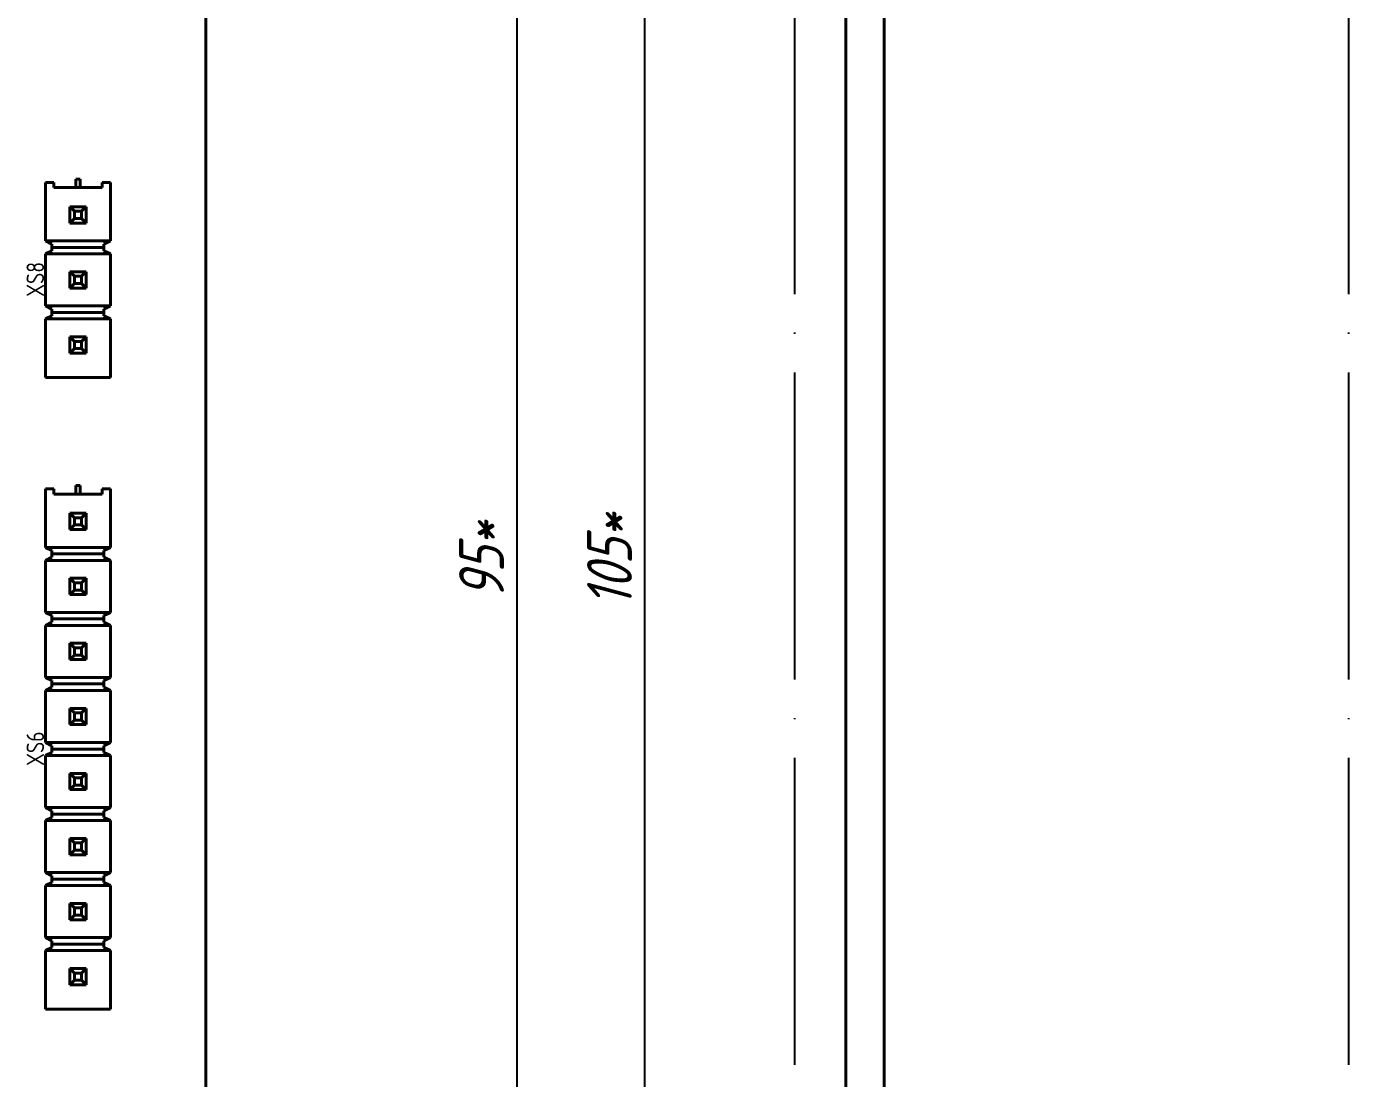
# Model space of a CAD drawing. Extents: x 193 to 1101, y 70 to 664.
# Drawn here: x 612.8 to 716.1, y 421.7 to 503.9 of the extents above; entities that cross this region are included whole.
import ezdxf

# ---------------------------------------------------------------- set-up
doc = ezdxf.new("R2010")
doc.units = 0
doc.header["$MEASUREMENT"] = 0
doc.linetypes.add('ACAD_ISO04W100', pattern=[30, 24, -3, 0, -3])
doc.layers.get('0').update_dxf_attribs({"linetype": 'CONTINUOUS'})
doc.layers.get('DEFPOINTS').update_dxf_attribs({"linetype": 'CONTINUOUS'})
doc.layers.add('Основная', color=7, linetype='CONTINUOUS', lineweight=40)
doc.layers.add('штрих-пунктир', color=7, linetype='ACAD_ISO04W100')
doc.styles.add('GOST type A0', font='', dxfattribs={"oblique": 15, "height": 3.5})
doc.styles.get('GOST type A0').set_extended_font_data('GOST type A')
doc.dimstyles.new('GOST type A', dxfattribs={"dimtxt": 3.5, "dimasz": 3, "dimexe": 2, "dimexo": 0, "dimgap": 1, "dimtad": 1, "dimtoh": 1, "dimtxsty": 'GOST type A0', "dimcen": 0, "dimazin": 2, "dimtfac": 1, "dimtmove": 0, "dimatfit": 3, "dimfxl": 1, "dimarcsym": 0})

# ---------------------------------------------------------------- blocks, each defined once
blk = doc.blocks.new('*D10')
at = {"color": 0, "lineweight": -2, "transparency": 16777216}
for p, q in [((616.79, 557.15), (653.08, 557.15)), ((651.08, 554.15), (651.08, 370.15)), ((616.79, 367.15), (653.08, 367.15))]:
    blk.add_line(p, q, dxfattribs=at)
at = {"color": 0, "transparency": 16777216}
for points in [[(650.58, 554.15), (651.58, 554.15), (651.08, 557.15)], [(650.58, 370.15), (651.58, 370.15), (651.08, 367.15)]]:
    blk.add_solid(points, dxfattribs=at)
at = {"layer": 'DEFPOINTS', "color": 0, "transparency": 16777216}
for p in [(616.79, 557.15), (616.79, 367.15), (651.08, 367.15)]:
    blk.add_point(p, dxfattribs=at)
at = {"color": 0, "transparency": 16777216, "insert": (648.33, 462.15), "char_height": 3.5, "attachment_point": 5, "rotation": 90, "style": 'GOST type A0'}
blk.add_mtext('95*', dxfattribs=at)
blk = doc.blocks.new('*D11')
at = {"color": 0, "lineweight": -2, "transparency": 16777216}
for p, q in [((626.79, 567.15), (663.08, 567.15)), ((661.08, 564.15), (661.08, 360.15)), ((626.79, 357.15), (663.08, 357.15))]:
    blk.add_line(p, q, dxfattribs=at)
at = {"color": 0, "transparency": 16777216}
for points in [[(660.58, 564.15), (661.58, 564.15), (661.08, 567.15)], [(660.58, 360.15), (661.58, 360.15), (661.08, 357.15)]]:
    blk.add_solid(points, dxfattribs=at)
at = {"layer": 'DEFPOINTS', "color": 0, "transparency": 16777216}
for p in [(626.79, 567.15), (626.79, 357.15), (661.08, 357.15)]:
    blk.add_point(p, dxfattribs=at)
at = {"color": 0, "transparency": 16777216, "insert": (658.33, 462.15), "char_height": 3.5, "attachment_point": 5, "rotation": 90, "style": 'GOST type A0'}
blk.add_mtext('105*', dxfattribs=at)

msp = doc.modelspace()

# ---------------------------------------------------------------- linework, layer by layer
at = {"layer": 'Основная'}
for p, q in [((626.792, 357.152), (626.792, 567.152)), ((676.792, 357.152), (676.792, 567.152)), ((679.792, 567.152), (679.792, 357.152)), ((616.964, 491.946), (616.62, 491.946)), ((616.62, 491.946), (616.62, 491.286)), ((616.964, 491.946), (616.62, 491.946)), ((616.62, 491.946), (616.62, 491.286)), ((616.964, 491.946), (616.62, 491.946)), ((616.62, 491.946), (616.62, 491.286)), ((616.964, 491.946), (616.62, 491.946)), ((616.62, 491.946), (616.62, 491.286)), ((616.964, 491.286), (616.964, 491.946)), ((616.964, 491.946), (616.964, 491.286)), ((616.964, 491.286), (616.964, 491.946)), ((616.964, 491.946), (616.964, 491.286)), ((614.912, 491.692), (614.252, 491.692)), ((614.252, 491.692), (614.252, 487.12)), ((614.252, 491.692), (614.252, 487.12)), ((614.912, 491.692), (614.252, 491.692)), ((614.912, 491.692), (614.252, 491.692)), ((614.252, 491.692), (614.252, 487.12)), ((614.252, 491.692), (614.252, 487.12)), ((614.912, 491.692), (614.252, 491.692)), ((614.912, 491.286), (614.912, 491.692)), ((614.912, 491.692), (614.912, 491.286)), ((614.912, 491.286), (614.912, 491.692)), ((614.912, 491.692), (614.912, 491.286)), ((616.62, 491.286), (614.912, 491.286)), ((614.912, 491.286), (618.672, 491.286)), ((616.62, 491.286), (614.912, 491.286)), ((614.912, 491.286), (618.672, 491.286)), ((618.672, 491.286), (616.964, 491.286)), ((618.672, 491.286), (616.964, 491.286)), ((619.332, 491.692), (618.672, 491.692)), ((618.672, 491.692), (618.672, 491.286)), ((619.332, 491.692), (618.672, 491.692)), ((618.672, 491.692), (618.672, 491.286)), ((619.332, 491.692), (618.672, 491.692)), ((618.672, 491.692), (618.672, 491.286)), ((619.332, 491.692), (618.672, 491.692)), ((618.672, 491.692), (618.672, 491.286)), ((619.332, 487.12), (619.332, 491.692)), ((619.332, 491.692), (619.332, 487.12)), ((619.332, 487.12), (619.332, 491.692)), ((619.332, 491.692), (619.332, 487.12)), ((616.158, 489.786), (616.158, 488.516)), ((616.158, 489.786), (616.51, 489.434)), ((617.428, 489.786), (616.158, 489.786)), ((616.158, 489.786), (616.158, 488.516)), ((616.158, 489.786), (616.51, 489.434)), ((617.428, 489.786), (616.158, 489.786)), ((617.428, 489.786), (617.076, 489.434)), ((617.428, 489.786), (617.076, 489.434)), ((617.428, 489.786), (617.428, 488.516)), ((617.428, 489.786), (617.428, 488.516)), ((616.51, 488.868), (616.158, 488.516)), ((616.51, 488.868), (616.158, 488.516)), ((616.51, 489.434), (616.51, 488.868)), ((617.076, 489.434), (616.51, 489.434)), ((616.51, 489.434), (616.51, 488.868)), ((617.076, 489.434), (616.51, 489.434)), ((617.076, 488.868), (616.51, 488.868)), ((617.076, 488.868), (616.51, 488.868)), ((617.076, 489.434), (617.076, 488.868)), ((617.076, 489.434), (617.076, 488.868)), ((617.076, 488.868), (617.428, 488.516)), ((617.076, 488.868), (617.428, 488.516)), ((617.428, 488.516), (616.158, 488.516)), ((617.428, 488.516), (616.158, 488.516)), ((614.252, 487.12), (614.76, 486.872)), ((614.252, 487.12), (614.76, 486.872)), ((614.252, 487.12), (619.332, 487.12)), ((614.252, 487.12), (614.76, 486.872)), ((614.252, 487.12), (614.76, 486.872)), ((614.252, 487.12), (619.332, 487.12)), ((614.76, 486.872), (614.76, 486.352)), ((614.76, 486.872), (614.76, 486.612)), ((614.76, 486.872), (614.76, 486.352)), ((614.76, 486.872), (614.76, 486.612)), ((618.824, 486.872), (619.332, 487.12)), ((619.332, 487.12), (618.824, 486.872)), ((618.824, 486.872), (619.332, 487.12)), ((619.332, 487.12), (618.824, 486.872)), ((618.824, 486.352), (618.824, 486.872)), ((618.824, 486.872), (618.824, 486.612)), ((618.824, 486.352), (618.824, 486.872)), ((618.824, 486.872), (618.824, 486.612)), ((614.76, 486.352), (614.252, 486.104)), ((614.76, 486.352), (614.252, 486.104)), ((614.76, 486.352), (614.252, 486.104)), ((614.76, 486.352), (614.252, 486.104)), ((614.252, 486.104), (614.252, 482.04)), ((614.252, 486.104), (614.252, 482.04)), ((614.252, 486.104), (619.332, 486.104)), ((614.252, 486.104), (614.252, 482.04)), ((614.252, 486.104), (614.252, 482.04)), ((614.252, 486.104), (619.332, 486.104)), ((614.76, 486.612), (618.824, 486.612)), ((614.76, 486.612), (614.76, 486.352)), ((614.76, 486.612), (618.824, 486.612)), ((614.76, 486.612), (614.76, 486.352)), ((618.824, 486.612), (618.824, 486.352)), ((618.824, 486.612), (618.824, 486.352)), ((619.332, 486.104), (618.824, 486.352)), ((618.824, 486.352), (619.332, 486.104)), ((619.332, 486.104), (618.824, 486.352)), ((618.824, 486.352), (619.332, 486.104)), ((619.332, 482.04), (619.332, 486.104)), ((619.332, 486.104), (619.332, 482.04)), ((619.332, 482.04), (619.332, 486.104)), ((619.332, 486.104), (619.332, 482.04)), ((616.158, 484.706), (616.158, 483.436)), ((616.158, 484.706), (616.51, 484.354)), ((617.428, 484.706), (616.158, 484.706)), ((616.158, 484.706), (616.158, 483.436)), ((616.158, 484.706), (616.51, 484.354)), ((617.428, 484.706), (616.158, 484.706)), ((617.428, 484.706), (617.076, 484.354)), ((617.428, 484.706), (617.076, 484.354)), ((617.428, 484.706), (617.428, 483.436)), ((617.428, 484.706), (617.428, 483.436)), ((616.51, 483.788), (616.158, 483.436)), ((616.51, 483.788), (616.158, 483.436)), ((616.51, 484.354), (616.51, 483.788)), ((617.076, 484.354), (616.51, 484.354)), ((616.51, 484.354), (616.51, 483.788)), ((617.076, 484.354), (616.51, 484.354)), ((617.076, 483.788), (616.51, 483.788)), ((617.076, 483.788), (616.51, 483.788)), ((617.076, 484.354), (617.076, 483.788)), ((617.076, 484.354), (617.076, 483.788)), ((617.076, 483.788), (617.428, 483.436)), ((617.076, 483.788), (617.428, 483.436)), ((617.428, 483.436), (616.158, 483.436)), ((617.428, 483.436), (616.158, 483.436)), ((614.252, 482.04), (614.76, 481.792)), ((619.332, 482.04), (614.252, 482.04)), ((614.252, 482.04), (614.76, 481.792)), ((614.252, 482.04), (614.76, 481.792)), ((619.332, 482.04), (614.252, 482.04)), ((614.252, 482.04), (614.76, 481.792)), ((614.76, 481.792), (614.76, 481.272)), ((614.76, 481.792), (614.76, 481.532)), ((614.76, 481.792), (614.76, 481.272)), ((614.76, 481.792), (614.76, 481.532)), ((614.76, 481.532), (618.824, 481.532)), ((614.76, 481.532), (614.76, 481.272)), ((614.76, 481.532), (618.824, 481.532)), ((614.76, 481.532), (614.76, 481.272)), ((618.824, 481.792), (619.332, 482.04)), ((619.332, 482.04), (618.824, 481.792)), ((618.824, 481.792), (619.332, 482.04)), ((619.332, 482.04), (618.824, 481.792)), ((618.824, 481.272), (618.824, 481.792)), ((618.824, 481.792), (618.824, 481.532)), ((618.824, 481.272), (618.824, 481.792)), ((618.824, 481.792), (618.824, 481.532)), ((618.824, 481.532), (618.824, 481.272)), ((618.824, 481.532), (618.824, 481.272)), ((614.76, 481.272), (614.252, 481.024)), ((614.76, 481.272), (614.252, 481.024)), ((614.76, 481.272), (614.252, 481.024)), ((614.76, 481.272), (614.252, 481.024)), ((614.252, 481.024), (614.252, 476.452)), ((614.252, 481.024), (614.252, 476.452)), ((619.332, 481.024), (614.252, 481.024)), ((614.252, 481.024), (614.252, 476.452)), ((614.252, 481.024), (614.252, 476.452)), ((619.332, 481.024), (614.252, 481.024)), ((619.332, 481.024), (618.824, 481.272)), ((618.824, 481.272), (619.332, 481.024)), ((619.332, 481.024), (618.824, 481.272)), ((618.824, 481.272), (619.332, 481.024)), ((619.332, 476.452), (619.332, 481.024)), ((619.332, 481.024), (619.332, 476.452)), ((619.332, 476.452), (619.332, 481.024)), ((619.332, 481.024), (619.332, 476.452)), ((616.158, 479.626), (616.51, 479.274)), ((617.428, 479.626), (616.158, 479.626)), ((616.158, 479.626), (616.158, 478.356)), ((616.158, 479.626), (616.51, 479.274)), ((617.428, 479.626), (616.158, 479.626)), ((616.158, 479.626), (616.158, 478.356)), ((617.428, 479.626), (617.076, 479.274)), ((617.428, 479.626), (617.076, 479.274)), ((617.428, 479.626), (617.428, 478.356)), ((617.428, 479.626), (617.428, 478.356)), ((616.51, 478.708), (616.158, 478.356)), ((616.51, 478.708), (616.158, 478.356)), ((616.51, 479.274), (616.51, 478.708)), ((617.076, 479.274), (616.51, 479.274)), ((616.51, 479.274), (616.51, 478.708)), ((617.076, 479.274), (616.51, 479.274)), ((617.076, 478.708), (616.51, 478.708)), ((617.076, 478.708), (616.51, 478.708)), ((617.076, 479.274), (617.076, 478.708)), ((617.076, 479.274), (617.076, 478.708)), ((617.076, 478.708), (617.428, 478.356)), ((617.076, 478.708), (617.428, 478.356)), ((617.428, 478.356), (616.158, 478.356)), ((617.428, 478.356), (616.158, 478.356)), ((614.252, 476.452), (619.332, 476.452)), ((614.252, 476.452), (619.332, 476.452)), ((614.252, 476.452), (619.332, 476.452)), ((614.252, 476.452), (619.332, 476.452)), ((614.912, 467.752), (614.252, 467.752)), ((614.252, 467.752), (614.252, 463.18)), ((614.252, 467.752), (614.252, 463.18)), ((614.912, 467.752), (614.252, 467.752)), ((614.912, 467.752), (614.252, 467.752)), ((614.252, 467.752), (614.252, 463.18)), ((614.252, 467.752), (614.252, 463.18)), ((614.912, 467.752), (614.252, 467.752)), ((614.912, 467.346), (614.912, 467.752)), ((614.912, 467.752), (614.912, 467.346)), ((614.912, 467.346), (614.912, 467.752)), ((614.912, 467.752), (614.912, 467.346)), ((616.62, 467.346), (614.912, 467.346)), ((618.672, 467.346), (614.912, 467.346)), ((616.62, 467.346), (614.912, 467.346)), ((618.672, 467.346), (614.912, 467.346)), ((616.964, 468.006), (616.62, 468.006)), ((616.62, 468.006), (616.62, 467.346)), ((616.964, 468.006), (616.62, 468.006)), ((616.62, 468.006), (616.62, 467.346)), ((616.964, 468.006), (616.62, 468.006)), ((616.62, 468.006), (616.62, 467.346)), ((616.964, 468.006), (616.62, 468.006)), ((616.62, 468.006), (616.62, 467.346)), ((616.964, 467.346), (616.964, 468.006)), ((616.964, 468.006), (616.964, 467.346)), ((616.964, 467.346), (616.964, 468.006)), ((616.964, 468.006), (616.964, 467.346)), ((618.672, 467.346), (616.964, 467.346)), ((618.672, 467.346), (616.964, 467.346)), ((619.332, 467.752), (618.672, 467.752)), ((618.672, 467.752), (618.672, 467.346)), ((619.332, 467.752), (618.672, 467.752)), ((618.672, 467.752), (618.672, 467.346)), ((619.332, 467.752), (618.672, 467.752)), ((618.672, 467.752), (618.672, 467.346)), ((619.332, 467.752), (618.672, 467.752)), ((618.672, 467.752), (618.672, 467.346)), ((619.332, 463.18), (619.332, 467.752)), ((619.332, 467.752), (619.332, 463.18)), ((619.332, 463.18), (619.332, 467.752)), ((619.332, 467.752), (619.332, 463.18)), ((616.158, 465.848), (616.158, 464.578)), ((616.158, 465.848), (616.51, 465.496)), ((617.428, 465.848), (616.158, 465.848)), ((616.158, 465.848), (616.158, 464.578)), ((616.158, 465.848), (616.51, 465.496)), ((617.428, 465.848), (616.158, 465.848)), ((616.51, 465.496), (616.51, 464.93)), ((617.076, 465.496), (616.51, 465.496)), ((616.51, 465.496), (616.51, 464.93)), ((617.076, 465.496), (616.51, 465.496)), ((617.428, 465.848), (617.076, 465.496)), ((617.428, 465.848), (617.076, 465.496)), ((617.076, 465.496), (617.076, 464.93)), ((617.076, 465.496), (617.076, 464.93)), ((617.428, 465.848), (617.428, 464.578)), ((617.428, 465.848), (617.428, 464.578)), ((616.51, 464.93), (616.158, 464.578)), ((616.51, 464.93), (616.158, 464.578)), ((617.428, 464.578), (616.158, 464.578)), ((617.428, 464.578), (616.158, 464.578)), ((617.076, 464.93), (616.51, 464.93)), ((617.076, 464.93), (616.51, 464.93)), ((617.076, 464.93), (617.428, 464.578)), ((617.076, 464.93), (617.428, 464.578)), ((614.252, 463.18), (614.76, 462.932)), ((614.252, 463.18), (614.76, 462.932)), ((619.332, 463.18), (614.252, 463.18)), ((614.252, 463.18), (614.76, 462.932)), ((614.252, 463.18), (614.76, 462.932)), ((619.332, 463.18), (614.252, 463.18)), ((614.76, 462.932), (614.76, 462.412)), ((614.76, 462.932), (614.76, 462.672)), ((614.76, 462.932), (614.76, 462.412)), ((614.76, 462.932), (614.76, 462.672)), ((618.824, 462.932), (619.332, 463.18)), ((619.332, 463.18), (618.824, 462.932)), ((618.824, 462.932), (619.332, 463.18)), ((619.332, 463.18), (618.824, 462.932)), ((618.824, 462.412), (618.824, 462.932)), ((618.824, 462.932), (618.824, 462.672)), ((618.824, 462.412), (618.824, 462.932)), ((618.824, 462.932), (618.824, 462.672)), ((614.76, 462.412), (614.252, 462.164)), ((614.76, 462.412), (614.252, 462.164)), ((614.76, 462.412), (614.252, 462.164)), ((614.76, 462.412), (614.252, 462.164)), ((614.252, 462.164), (614.252, 458.1)), ((614.252, 462.164), (614.252, 458.1)), ((619.332, 462.164), (614.252, 462.164)), ((614.252, 462.164), (614.252, 458.1)), ((614.252, 462.164), (614.252, 458.1)), ((619.332, 462.164), (614.252, 462.164)), ((618.824, 462.672), (614.76, 462.672)), ((614.76, 462.672), (614.76, 462.412)), ((618.824, 462.672), (614.76, 462.672)), ((614.76, 462.672), (614.76, 462.412)), ((618.824, 462.672), (618.824, 462.412)), ((618.824, 462.672), (618.824, 462.412)), ((619.332, 462.164), (618.824, 462.412)), ((618.824, 462.412), (619.332, 462.164)), ((619.332, 462.164), (618.824, 462.412)), ((618.824, 462.412), (619.332, 462.164)), ((619.332, 458.1), (619.332, 462.164)), ((619.332, 462.164), (619.332, 458.1)), ((619.332, 458.1), (619.332, 462.164)), ((619.332, 462.164), (619.332, 458.1)), ((616.158, 460.768), (616.158, 459.498)), ((616.158, 460.768), (616.51, 460.416)), ((617.428, 460.768), (616.158, 460.768)), ((616.158, 460.768), (616.158, 459.498)), ((616.158, 460.768), (616.51, 460.416)), ((617.428, 460.768), (616.158, 460.768)), ((616.51, 459.85), (616.158, 459.498)), ((616.51, 459.85), (616.158, 459.498)), ((616.51, 460.416), (616.51, 459.85)), ((617.076, 460.416), (616.51, 460.416)), ((616.51, 460.416), (616.51, 459.85)), ((617.076, 460.416), (616.51, 460.416)), ((617.076, 459.85), (616.51, 459.85)), ((617.076, 459.85), (616.51, 459.85)), ((617.428, 460.768), (617.076, 460.416)), ((617.428, 460.768), (617.076, 460.416)), ((617.076, 460.416), (617.076, 459.85)), ((617.076, 460.416), (617.076, 459.85)), ((617.076, 459.85), (617.428, 459.498)), ((617.076, 459.85), (617.428, 459.498)), ((617.428, 460.768), (617.428, 459.498)), ((617.428, 460.768), (617.428, 459.498)), ((617.428, 459.498), (616.158, 459.498)), ((617.428, 459.498), (616.158, 459.498)), ((614.252, 458.1), (614.76, 457.852)), ((619.332, 458.1), (614.252, 458.1)), ((614.252, 458.1), (614.76, 457.852)), ((614.252, 458.1), (614.76, 457.852)), ((619.332, 458.1), (614.252, 458.1)), ((614.252, 458.1), (614.76, 457.852)), ((614.76, 457.852), (614.76, 457.332)), ((614.76, 457.852), (614.76, 457.592)), ((614.76, 457.852), (614.76, 457.332)), ((614.76, 457.852), (614.76, 457.592)), ((618.824, 457.852), (619.332, 458.1)), ((619.332, 458.1), (618.824, 457.852)), ((618.824, 457.852), (619.332, 458.1)), ((619.332, 458.1), (618.824, 457.852)), ((618.824, 457.332), (618.824, 457.852)), ((618.824, 457.852), (618.824, 457.592)), ((618.824, 457.332), (618.824, 457.852)), ((618.824, 457.852), (618.824, 457.592)), ((614.76, 457.332), (614.252, 457.084)), ((614.76, 457.332), (614.252, 457.084)), ((614.76, 457.332), (614.252, 457.084)), ((614.76, 457.332), (614.252, 457.084)), ((614.252, 457.084), (614.252, 453.02)), ((614.252, 457.084), (614.252, 453.02)), ((619.332, 457.084), (614.252, 457.084)), ((614.252, 457.084), (614.252, 453.02)), ((614.252, 457.084), (614.252, 453.02)), ((619.332, 457.084), (614.252, 457.084)), ((618.824, 457.592), (614.76, 457.592)), ((614.76, 457.592), (614.76, 457.332)), ((618.824, 457.592), (614.76, 457.592)), ((614.76, 457.592), (614.76, 457.332)), ((618.824, 457.592), (618.824, 457.332)), ((618.824, 457.592), (618.824, 457.332)), ((619.332, 457.084), (618.824, 457.332)), ((618.824, 457.332), (619.332, 457.084)), ((619.332, 457.084), (618.824, 457.332)), ((618.824, 457.332), (619.332, 457.084)), ((619.332, 453.02), (619.332, 457.084)), ((619.332, 457.084), (619.332, 453.02)), ((619.332, 453.02), (619.332, 457.084)), ((619.332, 457.084), (619.332, 453.02)), ((616.158, 455.688), (616.158, 454.418)), ((616.158, 455.688), (616.51, 455.336)), ((617.428, 455.688), (616.158, 455.688)), ((616.158, 455.688), (616.158, 454.418)), ((616.158, 455.688), (616.51, 455.336)), ((617.428, 455.688), (616.158, 455.688)), ((617.428, 455.688), (617.076, 455.336)), ((617.428, 455.688), (617.076, 455.336)), ((617.428, 455.688), (617.428, 454.418)), ((617.428, 455.688), (617.428, 454.418)), ((616.51, 454.77), (616.158, 454.418)), ((616.51, 454.77), (616.158, 454.418)), ((616.51, 455.336), (616.51, 454.77)), ((617.076, 455.336), (616.51, 455.336)), ((616.51, 455.336), (616.51, 454.77)), ((617.076, 455.336), (616.51, 455.336)), ((616.51, 454.77), (617.076, 454.77)), ((616.51, 454.77), (617.076, 454.77)), ((617.076, 455.336), (617.076, 454.77)), ((617.076, 455.336), (617.076, 454.77)), ((617.076, 454.77), (617.428, 454.418)), ((617.076, 454.77), (617.428, 454.418)), ((617.428, 454.418), (616.158, 454.418)), ((617.428, 454.418), (616.158, 454.418)), ((614.252, 453.02), (614.76, 452.772)), ((619.332, 453.02), (614.252, 453.02)), ((614.252, 453.02), (614.76, 452.772)), ((614.252, 453.02), (614.76, 452.772)), ((619.332, 453.02), (614.252, 453.02)), ((614.252, 453.02), (614.76, 452.772)), ((614.76, 452.772), (614.76, 452.252)), ((614.76, 452.772), (614.76, 452.512)), ((614.76, 452.772), (614.76, 452.252)), ((614.76, 452.772), (614.76, 452.512)), ((618.824, 452.772), (619.332, 453.02)), ((619.332, 453.02), (618.824, 452.772)), ((618.824, 452.772), (619.332, 453.02)), ((619.332, 453.02), (618.824, 452.772)), ((618.824, 452.252), (618.824, 452.772)), ((618.824, 452.772), (618.824, 452.512)), ((618.824, 452.252), (618.824, 452.772)), ((618.824, 452.772), (618.824, 452.512)), ((614.76, 452.252), (614.252, 452.004)), ((614.76, 452.252), (614.252, 452.004)), ((614.76, 452.252), (614.252, 452.004)), ((614.76, 452.252), (614.252, 452.004)), ((614.252, 452.004), (614.252, 447.94)), ((614.252, 452.004), (614.252, 447.94)), ((619.332, 452.004), (614.252, 452.004)), ((614.252, 452.004), (614.252, 447.94)), ((614.252, 452.004), (614.252, 447.94)), ((619.332, 452.004), (614.252, 452.004)), ((618.824, 452.512), (614.76, 452.512)), ((614.76, 452.512), (614.76, 452.252)), ((618.824, 452.512), (614.76, 452.512)), ((614.76, 452.512), (614.76, 452.252)), ((618.824, 452.512), (618.824, 452.252)), ((618.824, 452.512), (618.824, 452.252)), ((619.332, 452.004), (618.824, 452.252)), ((618.824, 452.252), (619.332, 452.004)), ((619.332, 452.004), (618.824, 452.252)), ((618.824, 452.252), (619.332, 452.004)), ((619.332, 447.94), (619.332, 452.004)), ((619.332, 452.004), (619.332, 447.94)), ((619.332, 447.94), (619.332, 452.004)), ((619.332, 452.004), (619.332, 447.94)), ((616.158, 450.608), (616.158, 449.338)), ((616.158, 450.608), (616.51, 450.256)), ((617.428, 450.608), (616.158, 450.608)), ((616.158, 450.608), (616.158, 449.338)), ((616.158, 450.608), (616.51, 450.256)), ((617.428, 450.608), (616.158, 450.608)), ((617.428, 450.608), (617.076, 450.256)), ((617.428, 450.608), (617.076, 450.256)), ((617.428, 450.608), (617.428, 449.338)), ((617.428, 450.608), (617.428, 449.338)), ((616.51, 449.69), (616.158, 449.338)), ((616.51, 449.69), (616.158, 449.338)), ((616.51, 450.256), (616.51, 449.69)), ((617.076, 450.256), (616.51, 450.256)), ((616.51, 450.256), (616.51, 449.69)), ((617.076, 450.256), (616.51, 450.256)), ((617.076, 449.69), (616.51, 449.69)), ((617.076, 449.69), (616.51, 449.69)), ((617.076, 450.256), (617.076, 449.69)), ((617.076, 450.256), (617.076, 449.69)), ((617.076, 449.69), (617.428, 449.338)), ((617.076, 449.69), (617.428, 449.338)), ((617.428, 449.338), (616.158, 449.338)), ((617.428, 449.338), (616.158, 449.338)), ((614.252, 447.94), (614.76, 447.692)), ((619.332, 447.94), (614.252, 447.94)), ((614.252, 447.94), (614.76, 447.692)), ((614.252, 447.94), (614.76, 447.692)), ((619.332, 447.94), (614.252, 447.94)), ((614.252, 447.94), (614.76, 447.692)), ((614.76, 447.692), (614.76, 447.172)), ((614.76, 447.692), (614.76, 447.432)), ((614.76, 447.692), (614.76, 447.172)), ((614.76, 447.692), (614.76, 447.432)), ((618.824, 447.432), (614.76, 447.432)), ((614.76, 447.432), (614.76, 447.172)), ((618.824, 447.432), (614.76, 447.432)), ((614.76, 447.432), (614.76, 447.172)), ((618.824, 447.692), (619.332, 447.94)), ((619.332, 447.94), (618.824, 447.692)), ((618.824, 447.692), (619.332, 447.94)), ((619.332, 447.94), (618.824, 447.692)), ((618.824, 447.172), (618.824, 447.692)), ((618.824, 447.692), (618.824, 447.432)), ((618.824, 447.172), (618.824, 447.692)), ((618.824, 447.692), (618.824, 447.432)), ((618.824, 447.432), (618.824, 447.172)), ((618.824, 447.432), (618.824, 447.172)), ((614.76, 447.172), (614.252, 446.924)), ((614.76, 447.172), (614.252, 446.924)), ((614.76, 447.172), (614.252, 446.924)), ((614.76, 447.172), (614.252, 446.924)), ((614.252, 446.924), (614.252, 442.86)), ((614.252, 446.924), (614.252, 442.86)), ((619.332, 446.924), (614.252, 446.924)), ((614.252, 446.924), (614.252, 442.86)), ((614.252, 446.924), (614.252, 442.86)), ((619.332, 446.924), (614.252, 446.924)), ((619.332, 446.924), (618.824, 447.172)), ((618.824, 447.172), (619.332, 446.924)), ((619.332, 446.924), (618.824, 447.172)), ((618.824, 447.172), (619.332, 446.924)), ((619.332, 442.86), (619.332, 446.924)), ((619.332, 446.924), (619.332, 442.86)), ((619.332, 442.86), (619.332, 446.924)), ((619.332, 446.924), (619.332, 442.86)), ((616.158, 445.528), (616.158, 444.258)), ((616.158, 445.528), (616.51, 445.176)), ((617.428, 445.528), (616.158, 445.528)), ((616.158, 445.528), (616.158, 444.258)), ((616.158, 445.528), (616.51, 445.176)), ((617.428, 445.528), (616.158, 445.528)), ((617.428, 445.528), (617.076, 445.176)), ((617.428, 445.528), (617.076, 445.176)), ((617.428, 445.528), (617.428, 444.258)), ((617.428, 445.528), (617.428, 444.258)), ((616.51, 444.61), (616.158, 444.258)), ((616.51, 444.61), (616.158, 444.258)), ((616.51, 445.176), (616.51, 444.61)), ((617.076, 445.176), (616.51, 445.176)), ((616.51, 445.176), (616.51, 444.61)), ((617.076, 445.176), (616.51, 445.176)), ((617.076, 444.61), (616.51, 444.61)), ((617.076, 444.61), (616.51, 444.61)), ((617.076, 445.176), (617.076, 444.61)), ((617.076, 445.176), (617.076, 444.61)), ((617.076, 444.61), (617.428, 444.258)), ((617.076, 444.61), (617.428, 444.258)), ((617.428, 444.258), (616.158, 444.258)), ((617.428, 444.258), (616.158, 444.258)), ((614.252, 442.86), (614.76, 442.612)), ((619.332, 442.86), (614.252, 442.86)), ((614.252, 442.86), (614.76, 442.612)), ((614.252, 442.86), (614.76, 442.612)), ((619.332, 442.86), (614.252, 442.86)), ((614.252, 442.86), (614.76, 442.612)), ((614.76, 442.612), (614.76, 442.092)), ((614.76, 442.612), (614.76, 442.352)), ((614.76, 442.612), (614.76, 442.092)), ((614.76, 442.612), (614.76, 442.352)), ((618.824, 442.352), (614.76, 442.352)), ((614.76, 442.352), (614.76, 442.092)), ((618.824, 442.352), (614.76, 442.352)), ((614.76, 442.352), (614.76, 442.092)), ((618.824, 442.612), (619.332, 442.86)), ((619.332, 442.86), (618.824, 442.612)), ((618.824, 442.612), (619.332, 442.86)), ((619.332, 442.86), (618.824, 442.612)), ((618.824, 442.092), (618.824, 442.612)), ((618.824, 442.612), (618.824, 442.352)), ((618.824, 442.092), (618.824, 442.612)), ((618.824, 442.612), (618.824, 442.352)), ((618.824, 442.352), (618.824, 442.092)), ((618.824, 442.352), (618.824, 442.092)), ((614.76, 442.092), (614.252, 441.844)), ((614.76, 442.092), (614.252, 441.844)), ((614.76, 442.092), (614.252, 441.844)), ((614.76, 442.092), (614.252, 441.844)), ((614.252, 441.844), (614.252, 437.78)), ((614.252, 441.844), (614.252, 437.78)), ((619.332, 441.844), (614.252, 441.844)), ((614.252, 441.844), (614.252, 437.78)), ((614.252, 441.844), (614.252, 437.78)), ((619.332, 441.844), (614.252, 441.844)), ((619.332, 441.844), (618.824, 442.092)), ((618.824, 442.092), (619.332, 441.844)), ((619.332, 441.844), (618.824, 442.092)), ((618.824, 442.092), (619.332, 441.844)), ((619.332, 437.78), (619.332, 441.844)), ((619.332, 441.844), (619.332, 437.78)), ((619.332, 437.78), (619.332, 441.844)), ((619.332, 441.844), (619.332, 437.78)), ((616.158, 440.448), (616.158, 439.178)), ((616.158, 440.448), (616.51, 440.096)), ((617.428, 440.448), (616.158, 440.448)), ((616.158, 440.448), (616.158, 439.178)), ((616.158, 440.448), (616.51, 440.096)), ((617.428, 440.448), (616.158, 440.448)), ((617.428, 440.448), (617.076, 440.096)), ((617.428, 440.448), (617.076, 440.096)), ((617.428, 440.448), (617.428, 439.178)), ((617.428, 440.448), (617.428, 439.178)), ((616.51, 439.53), (616.158, 439.178)), ((616.51, 439.53), (616.158, 439.178)), ((617.428, 439.178), (616.158, 439.178)), ((617.428, 439.178), (616.158, 439.178)), ((616.51, 440.096), (616.51, 439.53)), ((617.076, 440.096), (616.51, 440.096)), ((616.51, 440.096), (616.51, 439.53)), ((617.076, 440.096), (616.51, 440.096)), ((617.076, 439.53), (616.51, 439.53)), ((617.076, 439.53), (616.51, 439.53)), ((617.076, 440.096), (617.076, 439.53)), ((617.076, 440.096), (617.076, 439.53)), ((617.076, 439.53), (617.428, 439.178)), ((617.076, 439.53), (617.428, 439.178)), ((614.252, 437.78), (614.76, 437.532)), ((619.332, 437.78), (614.252, 437.78)), ((614.252, 437.78), (614.76, 437.532)), ((614.252, 437.78), (614.76, 437.532)), ((619.332, 437.78), (614.252, 437.78)), ((614.252, 437.78), (614.76, 437.532)), ((614.76, 437.532), (614.76, 437.012)), ((614.76, 437.532), (614.76, 437.272)), ((614.76, 437.532), (614.76, 437.012)), ((614.76, 437.532), (614.76, 437.272)), ((618.824, 437.272), (614.76, 437.272)), ((614.76, 437.272), (614.76, 437.012)), ((618.824, 437.272), (614.76, 437.272)), ((614.76, 437.272), (614.76, 437.012)), ((618.824, 437.532), (619.332, 437.78)), ((619.332, 437.78), (618.824, 437.532)), ((618.824, 437.532), (619.332, 437.78)), ((619.332, 437.78), (618.824, 437.532)), ((618.824, 437.012), (618.824, 437.532)), ((618.824, 437.532), (618.824, 437.272)), ((618.824, 437.012), (618.824, 437.532)), ((618.824, 437.532), (618.824, 437.272)), ((618.824, 437.272), (618.824, 437.012)), ((618.824, 437.272), (618.824, 437.012)), ((614.76, 437.012), (614.252, 436.764)), ((614.76, 437.012), (614.252, 436.764)), ((614.76, 437.012), (614.252, 436.764)), ((614.76, 437.012), (614.252, 436.764)), ((614.252, 436.764), (614.252, 432.7)), ((614.252, 436.764), (614.252, 432.7)), ((619.332, 436.764), (614.252, 436.764)), ((614.252, 436.764), (614.252, 432.7)), ((614.252, 436.764), (614.252, 432.7)), ((619.332, 436.764), (614.252, 436.764)), ((619.332, 436.764), (618.824, 437.012)), ((618.824, 437.012), (619.332, 436.764)), ((619.332, 436.764), (618.824, 437.012)), ((618.824, 437.012), (619.332, 436.764)), ((619.332, 432.7), (619.332, 436.764)), ((619.332, 436.764), (619.332, 432.7)), ((619.332, 432.7), (619.332, 436.764)), ((619.332, 436.764), (619.332, 432.7)), ((616.158, 435.368), (616.158, 434.098)), ((616.158, 435.368), (616.51, 435.016)), ((617.428, 435.368), (616.158, 435.368)), ((616.158, 435.368), (616.158, 434.098)), ((616.158, 435.368), (616.51, 435.016)), ((617.428, 435.368), (616.158, 435.368)), ((616.51, 435.016), (616.51, 434.45)), ((617.076, 435.016), (616.51, 435.016)), ((616.51, 435.016), (616.51, 434.45)), ((617.076, 435.016), (616.51, 435.016)), ((617.428, 435.368), (617.076, 435.016)), ((617.428, 435.368), (617.076, 435.016)), ((617.076, 435.016), (617.076, 434.45)), ((617.076, 435.016), (617.076, 434.45)), ((617.428, 435.368), (617.428, 434.098)), ((617.428, 435.368), (617.428, 434.098)), ((616.51, 434.45), (616.158, 434.098)), ((616.51, 434.45), (616.158, 434.098)), ((617.428, 434.098), (616.158, 434.098)), ((617.428, 434.098), (616.158, 434.098)), ((617.076, 434.45), (616.51, 434.45)), ((617.076, 434.45), (616.51, 434.45)), ((617.076, 434.45), (617.428, 434.098)), ((617.076, 434.45), (617.428, 434.098)), ((614.252, 432.7), (614.76, 432.452)), ((619.332, 432.7), (614.252, 432.7)), ((614.252, 432.7), (614.76, 432.452)), ((614.252, 432.7), (614.76, 432.452)), ((619.332, 432.7), (614.252, 432.7)), ((614.252, 432.7), (614.76, 432.452)), ((614.76, 431.932), (614.252, 431.684)), ((614.76, 431.932), (614.252, 431.684)), ((614.76, 431.932), (614.252, 431.684)), ((614.76, 431.932), (614.252, 431.684)), ((614.76, 432.452), (614.76, 431.932)), ((614.76, 432.452), (614.76, 432.192)), ((614.76, 432.452), (614.76, 431.932)), ((614.76, 432.452), (614.76, 432.192)), ((618.824, 432.192), (614.76, 432.192)), ((614.76, 432.192), (614.76, 431.932)), ((618.824, 432.192), (614.76, 432.192)), ((614.76, 432.192), (614.76, 431.932)), ((618.824, 432.452), (619.332, 432.7)), ((619.332, 432.7), (618.824, 432.452)), ((618.824, 432.452), (619.332, 432.7)), ((619.332, 432.7), (618.824, 432.452)), ((618.824, 431.932), (618.824, 432.452)), ((618.824, 432.452), (618.824, 432.192)), ((618.824, 431.932), (618.824, 432.452)), ((618.824, 432.452), (618.824, 432.192)), ((618.824, 432.192), (618.824, 431.932)), ((618.824, 432.192), (618.824, 431.932)), ((619.332, 431.684), (618.824, 431.932)), ((618.824, 431.932), (619.332, 431.684)), ((619.332, 431.684), (618.824, 431.932)), ((618.824, 431.932), (619.332, 431.684)), ((614.252, 431.684), (614.252, 427.112)), ((614.252, 431.684), (614.252, 427.112)), ((619.332, 431.684), (614.252, 431.684)), ((614.252, 431.684), (614.252, 427.112)), ((614.252, 431.684), (614.252, 427.112)), ((619.332, 431.684), (614.252, 431.684)), ((619.332, 427.112), (619.332, 431.684)), ((619.332, 431.684), (619.332, 427.112)), ((619.332, 427.112), (619.332, 431.684)), ((619.332, 431.684), (619.332, 427.112)), ((616.158, 430.288), (616.158, 429.018)), ((616.158, 430.288), (616.51, 429.936)), ((617.428, 430.288), (616.158, 430.288)), ((616.158, 430.288), (616.158, 429.018)), ((616.158, 430.288), (616.51, 429.936)), ((617.428, 430.288), (616.158, 430.288)), ((616.51, 429.936), (616.51, 429.37)), ((617.076, 429.936), (616.51, 429.936)), ((616.51, 429.936), (616.51, 429.37)), ((617.076, 429.936), (616.51, 429.936)), ((617.428, 430.288), (617.076, 429.936)), ((617.428, 430.288), (617.076, 429.936)), ((617.076, 429.936), (617.076, 429.37)), ((617.076, 429.936), (617.076, 429.37)), ((617.428, 430.288), (617.428, 429.018)), ((617.428, 430.288), (617.428, 429.018)), ((616.51, 429.37), (616.158, 429.018)), ((616.51, 429.37), (616.158, 429.018)), ((617.428, 429.018), (616.158, 429.018)), ((617.428, 429.018), (616.158, 429.018)), ((617.076, 429.37), (616.51, 429.37)), ((617.076, 429.37), (616.51, 429.37)), ((617.076, 429.37), (617.428, 429.018)), ((617.076, 429.37), (617.428, 429.018)), ((614.252, 427.112), (619.332, 427.112)), ((619.332, 427.112), (614.252, 427.112)), ((614.252, 427.112), (619.332, 427.112)), ((619.332, 427.112), (614.252, 427.112))]:
    msp.add_line(p, q, dxfattribs=at)
at = {"layer": 'штрих-пунктир'}
for p, q in [((672.792, 567.152), (672.792, 357.152)), ((716.092, 567.152), (716.092, 357.152))]:
    msp.add_line(p, q, dxfattribs=at)

# ---------------------------------------------------------------- texts
at = {"style": 'GOST type A0'}
for s, p in [('XS8', (614.148, 482.753)), ('XS6', (614.148, 446.113))]:
    msp.add_text(s, height=1.3796, rotation=90, dxfattribs=at).set_placement(p)

# ---------------------------------------------------------------- dimensions: what is measured, and where the dimension line sits
for base, p1, p2, text, picture, middle in [((661.078, 357.152), (626.792, 567.152), (626.792, 357.152), '105*', '*D11', (658.328, 462.152)), ((651.078, 367.152), (616.792, 557.152), (616.792, 367.152), '95*', '*D10', (648.328, 462.152))]:
    dim = msp.add_linear_dim(base=base, p1=p1, p2=p2, angle=90, text=text, dimstyle='GOST type A')
    dim.commit()
    dim.dimension.update_dxf_attribs({"geometry": picture, "text_midpoint": middle})

doc.saveas('drawing.dxf')
